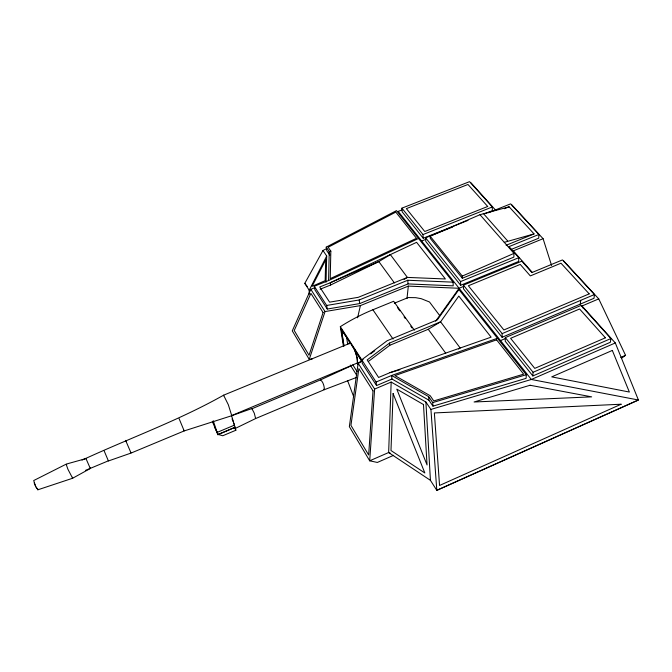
<?xml version="1.0" encoding="UTF-8"?>
<svg xmlns="http://www.w3.org/2000/svg" width="672" height="672" viewBox="0 0 672 672"><rect width="100%" height="100%" fill="white"/><g stroke="black" fill="none" stroke-linecap="round" stroke-linejoin="round"><path stroke-width="1.01" d="M467.989 220.399L423.234 238.249L402.192 211.831L401.906 208.152L469.56 181.658L492.349 206.951L492.316 210.689L485.503 213.41M502.085 337.285L502.16 333.614L463.428 285.146L521.833 261.148L531.896 272.572L562.464 259.913L594.46 294.529L594.006 298.292L502.085 337.285L463.504 288.834L463.428 285.146M328.566 280.56L329.255 251.555L326.222 247.128L396.514 210.622L453.079 282.148L453.197 285.835L408.055 283.92L359.688 303.576L327.289 309.044L314.933 289.859L314.286 286.264L328.566 280.56L418.538 238.476M326.021 282.19L326.701 256.007L322.972 250.513L326.684 248.581M505.336 337.588L505.235 341.25L532.854 375.942L610.361 342.275L610.907 338.545L581.07 305.432L505.336 337.588L533.072 372.296L532.854 375.942M479.984 214.712L513.988 253.378L513.862 257.124L462.319 278.242L430.248 238.325L430.13 236.183L479.984 214.712L509.124 206.816L534.047 233.915L506.108 245.28M393.632 455.314L377.353 462.445L369.701 460.807L374.64 389.063L391.171 382.057L388.643 452.533L430.433 480.346L436.808 490.342L638.4 400L615.308 342.955L582.002 305.995L598.744 298.88L625.556 355.32L621.55 358.243M223.566 395.749L223.583 395.195L350.213 343.14C354.892 348.314 357.311 355.858 357.378 362.796L356.975 363.434M488.3 212.78L510.644 203.86L538.919 234.452L509.04 246.616L518.792 257.695L518.658 261.442L460.664 285.264L425.813 241.492L425.594 237.804L452.609 227.027M526.294 374.716L526.109 378.353L432.961 406.132L428.896 400.184L391.978 379.033L376.555 385.56L362.258 363.359L361.763 359.797L387.047 340.788L437.321 319.889L458.917 289.531L526.294 374.716L432.743 402.587L428.66 396.631L391.6 375.472L376.102 382.024L376.555 385.56M538.919 234.452L538.709 238.216L510.854 249.572M108.427 460.807L85.428 470.408M580.297 304.105L580.7 300.359M406.98 298.62L408.324 286.104L459.085 288.28L463.94 286.28M234.805 427.728L235.351 428.408L231.571 415.607L357.21 363.065L358.252 364.703M363.124 359.528L358.142 363.275L349.348 426.644L369.701 460.807L388.643 452.533L390.348 453.205M251.824 408.811L320.653 379.823L350.826 366.005M36.179 487.217L37.867 489.796L72.626 478.254L90.308 468.502L90.233 467.83M357.596 317.806L360.394 305.609L408.324 286.104M104.227 451.046L108.419 460.967L131.015 453.079L184.187 430.92L231.748 415.716L228.346 404.771L223.583 395.195C179.474 420.067 131.821 437.346 85.898 458.371L90.308 468.502M312.346 358.89L309.254 359.352L325.046 311.564L310.808 289.313L314.605 287.792M310.808 289.313L292.278 330.868L309.254 359.352M320.502 380.117C322.879 381.032 324.534 386.694 324.341 389.693L255.772 418.48L235.351 428.408M309.212 294.328L309.196 290.245L326.701 256.007M37.867 489.796L37.918 489.124M37.64 488.956L36.641 488.023M348.894 343.148L349.986 342.392L341.51 329.893L344.039 345.92M349.188 343.837L349.574 343.14M309.196 290.245L304.794 283.34L322.972 250.513M86.092 458.564L66.377 464.066L33.709 480.547L35.213 485.243M435.624 321.233L459.085 288.28M368.306 361.519L389.76 345.316L428.249 329.28L440.597 321.812L458.816 296.066L491.098 337.159L389.97 372.658L378.596 377.462L367.181 359.915L389.525 343.064L440.597 321.812L460.186 348.012L458.497 349.037M370.6 353.9L374.758 350.776M404.032 279.46L407.4 277.41L445.385 278.972L416.598 242.323L330.254 282.761L319.729 286.978L329.608 302.156L358.277 297.318L407.4 277.41L390.356 254.612L378.84 261.593L330.624 285.02L320.116 289.229M82.06 460.068L85.898 458.371M462.319 278.242L462.277 276.091L513.988 253.378M620.81 357.395L625.556 355.32M615.308 342.955L531.325 379.47L430.92 409.433L425.888 402.024L391.171 382.057M533.072 372.296L610.907 338.545M500.531 340.595L505.319 338.562M502.16 333.614L594.46 294.529M218.114 434.414L235.158 427.258L235.847 430.248L222.76 435.75L218.114 434.414L214.486 426.77M235.158 427.258L217.921 434.734L217.14 432.39L234.52 425.099L233.974 423.578M360.52 362.242L357.672 363.485L357.168 357.63L354.346 349.146L361.729 361.259M343.409 346.055L340.326 326.668A125.84 74.542 -32.6 0 1 372.884 309.767L393.658 301.283L414.355 330.196M394.338 303.215L408.181 297.562L415.724 297.671L421.218 298.679L429.517 302.005L439.807 315.706M460.664 285.264L460.572 281.576L518.792 257.695M551.594 265.474L543.085 238.694L513.307 250.858L532.434 272.563M314.286 286.264L326.676 305.458L359.201 299.964L407.761 280.258L453.079 282.148M504.26 242.323L534.047 233.915M421.646 241.013L425.536 239.459M504.319 208.74L509.124 206.816M423.234 238.249L423.007 234.562L492.349 206.951M402.083 209.882L398.194 211.403L531.325 379.47L638.4 400L436.808 490.342L430.92 409.433M356.168 377.58L324.341 389.693L323.686 389.239M231.437 415.792L251.874 408.559L254.293 413.221L255.587 418.379M497.456 338.26L391.6 375.472L391.978 379.033M389.97 372.658L399.899 369.734M325.046 311.564L360.394 305.609M66.688 464.318L66.41 464.999L67.956 469.333L72.626 478.254L72.584 477.271M511.904 204.968L543.085 238.694M563.472 260.744L598.744 298.88M471.022 182.86L495.802 210.361M483.286 213.402L507.646 240.946M430.13 236.183L462.277 276.091M401.906 208.152L423.007 234.562M425.594 237.804L460.572 281.576M304.794 283.34L307.23 286.499M394.414 282.92L378.84 261.593L330.254 282.761L330.624 285.02M428.249 329.28L445.712 353.195M397.387 307.474L399.815 310.876M404.082 316.84L405.292 318.536M410.768 326.197L411.986 327.902M372.884 309.775L393.053 339.049M329.826 255.175L326.802 250.748L326.222 247.128M340.326 326.668L376.102 382.024M350.473 343.35L341.132 328.86L343.837 345.971M351.96 345.643L361.99 361.208M358.142 363.275L374.64 389.063M352.85 364.879L357.017 371.448M350.28 365.056L356.756 375.304M35.692 486.268L36.246 487.57M183.792 430.206L184.187 430.92L179.08 418.597M126.134 441.336L125.63 440.387L130.99 452.894M235.032 428.585L235.847 430.248M217.921 434.734L212.335 421.428M35.675 486.461L34.163 482.924M232.058 418.925L233.352 421.974M582.002 305.995L582.817 307.91M347.701 380.948L353.682 396.648M213.234 420.748L217.14 432.39M326.676 305.458L327.289 309.044M329.255 251.555L329.683 254.268M346.609 337.394L347.684 344.408M359.201 299.964L359.688 303.576M389.525 343.064L389.76 345.316M407.761 280.258L408.055 283.92M428.66 396.631L428.896 400.184M432.743 402.587L432.961 406.132M425.888 402.024L430.433 480.346M330.834 251.135L330.229 278.628L416.497 238.308L395.808 212.092L328.163 247.246L330.834 251.135M325.71 259.812L325.156 280.669L312.119 286.306L325.71 259.812M393.095 393.59L390.986 450.534L424.838 472.987L393.095 393.59M373.027 390.869L368.659 455.003L350.935 425.359L358.865 368.651L373.027 390.869M323.089 312.522L309.028 355.27L294.227 330.515L310.884 293.378L323.089 312.522M621.113 404.225L439.555 485.47L434.364 412.944L621.113 404.225M612.326 350.44L551.712 376.874L629.362 392.045L612.326 350.44M605.396 337.806L534.769 368.382L510.602 338.318L579.575 308.994L605.396 337.806M589.193 293.874L503.882 329.96L468.376 285.768L520.254 264.415L530.326 275.915L560.986 263.206L589.193 293.874M487.704 206.48L424.763 231.512L406.375 208.622L467.981 184.472L487.704 206.48M496.6 339.856L394.918 375.614L430.181 395.707L433.768 400.924L523.656 374.153L496.6 339.856M530.065 385.258L474.088 401.99L591.654 396.858L530.065 385.258M423.486 404.552L396.791 389.138L427.056 464.974L423.486 404.552"/></g></svg>
